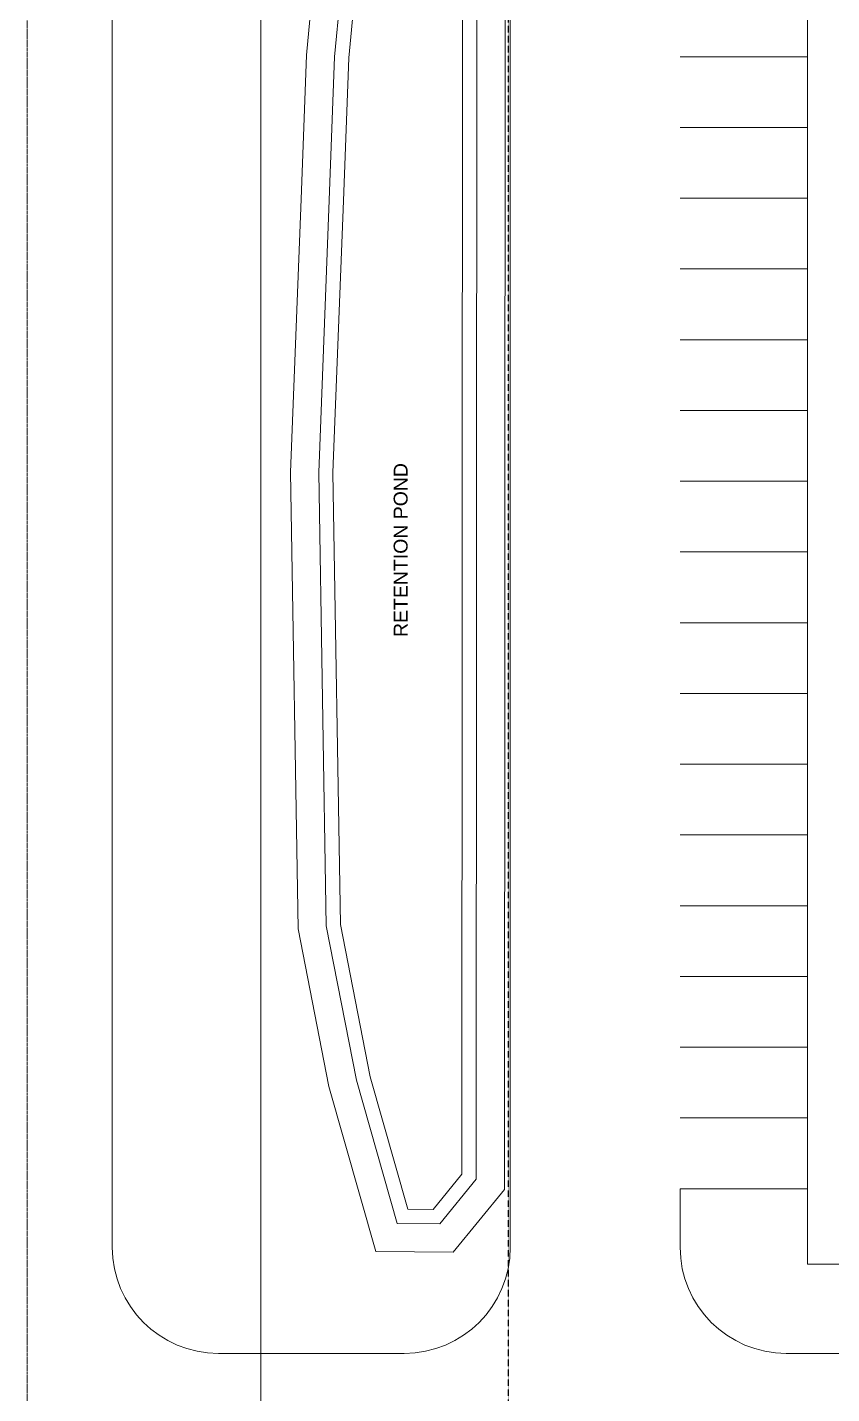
# Model space of a CAD drawing. Header units: inches. Extents: x 20541 to 27285, y -26063 to -19045.
# Drawn here: x 20583 to 21947, y -23172 to -20854 of the extents above; entities that cross this region are included whole.
import ezdxf

# ---------------------------------------------------------------- set-up
doc = ezdxf.new("R2010")
doc.units = ezdxf.units.IN
doc.header["$MEASUREMENT"] = 0
doc.linetypes.add('Hidden', pattern=[0.28125, 0.1875, -0.09375])
doc.linetypes.add('IMPORT-CENTER2 _2_', pattern=[6.328125, 4.21875, -0.703125, 0.703125, -0.703125])
for name, color, linetype, lineweight in [('A-DETL', 90, 'Continuous', 9), ('A-PROP-SBCK', 71, 'Hidden', 25), ('BMP', 80, 'Continuous', 9), ('Conc', 7, 'Continuous', 9), ('EOP-EX', 125, 'Continuous', 9), ('EOP-PR', 4, 'Continuous', 9), ('G-ANNO-TEXT', 231, 'Continuous', 9), ('PAINT', 190, 'Continuous', 9), ('PROP', 3, 'Continuous', 9)]:
    doc.layers.add(name, color=color, linetype=linetype, lineweight=lineweight)
doc.styles.add('Arial_1', font='arial.ttf', dxfattribs={"height": 23.60479})

msp = doc.modelspace()

# ---------------------------------------------------------------- linework, layer by layer
at = {"layer": 'A-DETL', "linetype": 'IMPORT-CENTER2 _2_'}
msp.add_line((20583.1, -26063.1), (20583.1, -19045.2), dxfattribs=at)
at = {"layer": 'A-PROP-SBCK'}
msp.add_line((21399.1, -23401.3), (21399.1, -19438.2), dxfattribs=at)
at = {"layer": 'BMP'}
for p, q in [((21321.7, -19946.6), (21320, -22799.5)), ((21345.7, -19945), (21344, -22808.1)), ((21393.7, -19941.8), (21392, -22825.2)), ((21056.3, -20901.5), (21127, -20142.4)), ((21104.2, -20904.6), (21174.9, -20145.9)), ((21128.2, -20906.1), (21198.8, -20147.7)), ((21047.3, -21145.9), (21056.3, -20901.5)), ((21095.2, -21147.7), (21104.2, -20904.6)), ((21119.2, -21148.6), (21128.2, -20906.1)), ((21029.4, -21608.7), (21047.3, -21145.9)), ((21077.4, -21609.3), (21095.2, -21147.7)), ((21101.4, -21609.5), (21119.2, -21148.6)), ((21042.2, -22383.6), (21029.4, -21608.7)), ((21090.1, -22378.5), (21077.4, -21609.3)), ((21114.1, -22376), (21101.4, -21609.5)), ((21094.5, -22651), (21042.2, -22383.6)), ((21141.3, -22639.8), (21090.1, -22378.5)), ((21164.6, -22634.2), (21114.1, -22376)), ((21210.3, -22882.9), (21141.3, -22639.8)), ((21228.5, -22859.1), (21164.6, -22634.2)), ((21174, -22930.7), (21094.5, -22651)), ((21320, -22799.5), (21271.2, -22859.4)), ((21344, -22808.1), (21282.6, -22883.5)), ((21392, -22825.2), (21305.2, -22931.6)), ((21271.2, -22859.4), (21228.5, -22859.1)), ((21282.6, -22883.5), (21210.3, -22882.9)), ((21305.2, -22931.6), (21174, -22930.7))]:
    msp.add_line(p, q, dxfattribs=at)
at = {"layer": 'Conc'}
for p, q in [((21906.1, -22952.1), (21906.1, -19950.1)), ((26277.9, -22952.1), (21906.1, -22952.1))]:
    msp.add_line(p, q, dxfattribs=at)
at = {"layer": 'EOP-EX'}
msp.add_line((20727.1, -22923.5), (20727.1, -19909.2), dxfattribs=at)
at = {"layer": 'EOP-PR'}
for p, q in [((21402.1, -19909.2), (21402.1, -22923.5)), ((21690.1, -22923.5), (21690.1, -22824.1)), ((21690.1, -22824.1), (21906.1, -22824.1)), ((20907.1, -23103.5), (21222.1, -23103.5)), ((21870.1, -23103.5), (23174.4, -23103.5))]:
    msp.add_line(p, q, dxfattribs=at)
for centre, start, end in [((20907.1, -22923.5), 180, 270), ((21222.1, -22923.5), 270, 360), ((21870.1, -22923.5), 180, 270)]:
    msp.add_arc(centre, 180, start, end, dxfattribs=at)
at = {"layer": 'PAINT'}
for p, q in [((21690.1, -20904.1), (21906.1, -20904.1)), ((21690.1, -21024.1), (21906.1, -21024.1)), ((21690.1, -21144.1), (21906.1, -21144.1)), ((21690.1, -21264.1), (21906.1, -21264.1)), ((21690.1, -21384.1), (21906.1, -21384.1)), ((21690.1, -21504.1), (21906.1, -21504.1)), ((21690.1, -21624.1), (21906.1, -21624.1)), ((21690.1, -21744.1), (21906.1, -21744.1)), ((21690.1, -21864.1), (21906.1, -21864.1)), ((21690.1, -21984.1), (21906.1, -21984.1)), ((21690.1, -22104.1), (21906.1, -22104.1)), ((21690.1, -22224.1), (21906.1, -22224.1)), ((21690.1, -22344.1), (21906.1, -22344.1)), ((21690.1, -22464.1), (21906.1, -22464.1)), ((21690.1, -22584.1), (21906.1, -22584.1)), ((21690.1, -22704.1), (21906.1, -22704.1))]:
    msp.add_line(p, q, dxfattribs=at)
at = {"layer": 'PROP'}
msp.add_line((20979.1, -23518.2), (20979.1, -19045.2), dxfattribs=at)

# ---------------------------------------------------------------- texts
at = {"layer": 'G-ANNO-TEXT', "color": 7, "insert": (21204.3, -21888.3), "char_height": 23.605, "width": 350.496, "attachment_point": 1, "rotation": 90, "line_spacing_factor": 0.938532, "style": 'Arial_1', "bg_fill": 3, "box_fill_scale": 1.25, "bg_fill_color": 0, "bg_fill_transparency": 0}
msp.add_mtext('RETENTION POND', dxfattribs=at)

doc.saveas('drawing.dxf')
